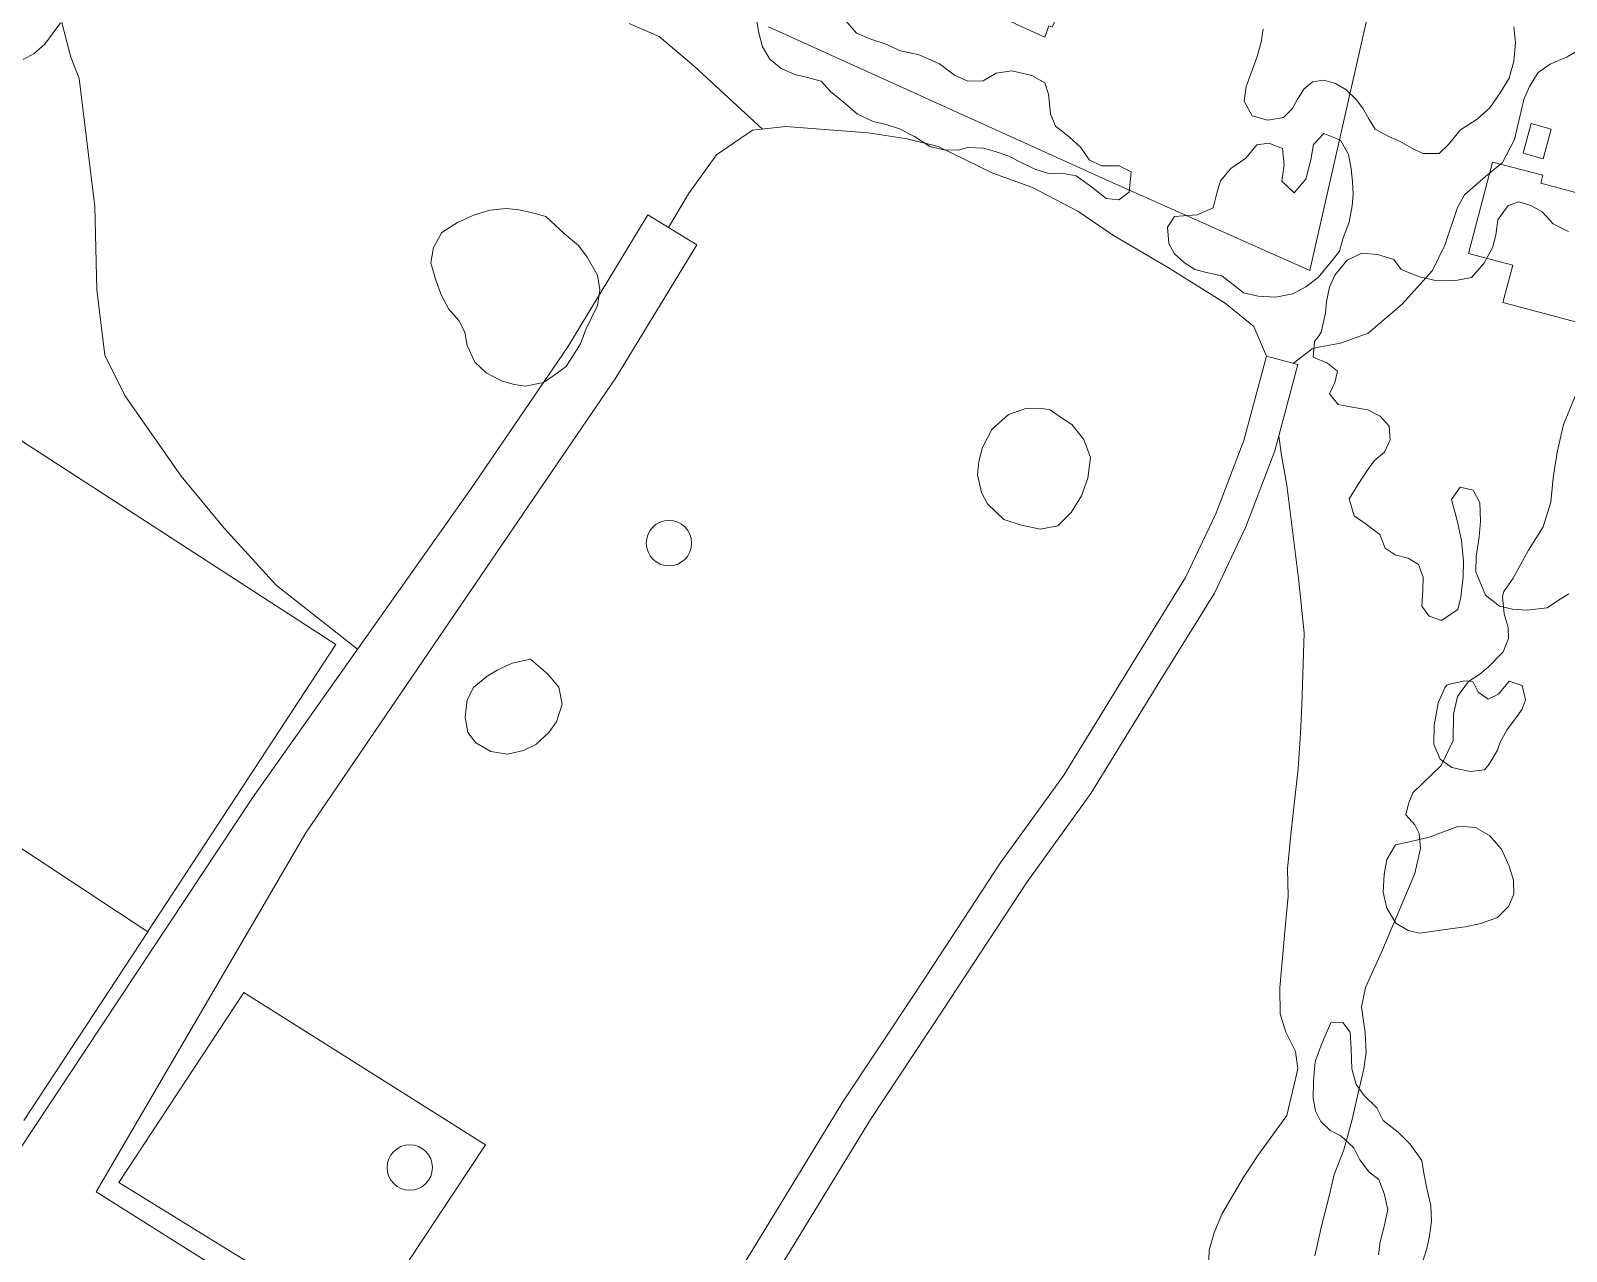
# Model space of a CAD drawing. Header units: metres. Extents: x 4652992 to 4879070, y 2074171 to 2309877.
# Drawn here: x 4653561.5 to 4653696.8, y 2306941.7 to 2307049.3 of the extents above; entities that cross this region are included whole.
import ezdxf

# ---------------------------------------------------------------- set-up
doc = ezdxf.new("R2010")
doc.units = ezdxf.units.M
doc.header["$MEASUREMENT"] = 0
doc.linetypes.add('DGN Style 3', pattern=[92.779933, 66.271381, -26.508552])
for name, color, linetype, lineweight in [('Level 1', 2, 'Continuous', 0), ('Level 14', 6, 'Continuous', 0), ('Level 20', 30, 'DGN Style 3', 0), ('Level 30', 5, 'Continuous', 0), ('Level 31', 38, 'Continuous', 0), ('Level 37', 3, 'Continuous', 0), ('Level 40', 1, 'Continuous', 0), ('Level 53', 5, 'Continuous', 0)]:
    doc.layers.add(name, color=color, linetype=linetype, lineweight=lineweight)

# ---------------------------------------------------------------- blocks, each defined once
blk = doc.blocks.new('TANQUE_1')
at = {"layer": 'Level 14'}
blk.add_circle((-0.000006, 0.000025, 0.000008), 2, dxfattribs=at)

msp = doc.modelspace()

# ---------------------------------------------------------------- linework, layer by layer
at = {"layer": 'Level 1'}
msp.add_polyline3d([(4653674.640208, 2306941.299131, 1403), (4653675.236472, 2306943.896771, 1402.58), (4653675.897354, 2306946.534554, 1402.58), (4653676.335425, 2306948.443024, 1402.16), (4653677.195316, 2306950.629751, 1402), (4653677.920815, 2306953.307678, 1402), (4653678.249368, 2306954.73903, 1402), (4653678.942981, 2306957.760774, 1401.58), (4653679.166637, 2306959.217866, 1401.58), (4653679.071824, 2306960.977096, 1401.58), (4653678.911549, 2306961.968404, 1401.58), (4653678.759667, 2306963.237647, 1401.58), (4653679.096615, 2306964.946934, 1401.58), (4653680.545077, 2306968.119454, 1401.58), (4653682.378315, 2306972.485534, 1401.16), (4653683.44662, 2306974.967348, 1401.16), (4653683.957703, 2306977.193897, 1401.16), (4653683.817991, 2306978.516153, 1401.16), (4653683.439525, 2306979.281004, 1401.16), (4653682.667191, 2306980.154477, 1401), (4653682.886227, 2306981.108712, 1401), (4653683.274778, 2306982.077352, 1401), (4653685.767599, 2306984.489625, 1400.58), (4653686.82751, 2306986.693504, 1400.58), (4653686.866552, 2306989.035878, 1400.16), (4653687.219443, 2306990.573256, 1400.16), (4653688.189553, 2306991.903188, 1400.16), (4653689.170986, 2306992.558355, 1400.16), (4653689.918286, 2306993.158973, 1400.16), (4653691.227427, 2306994.517714, 1400.16), (4653691.717102, 2306995.685536, 1400.16), (4653691.661724, 2306996.651106, 1400.16), (4653691.328158, 2306997.852931, 1400.16), (4653691.184671, 2306999.400109, 1400.16), (4653691.28202, 2306999.824213, 1400.16), (4653692.110726, 2307001.020845, 1400.16), (4653693.459253, 2307003.486535, 1400), (4653694.757071, 2307005.520041, 1400), (4653695.425501, 2307007.70798, 1400), (4653695.637834, 2307009.839837, 1400), (4653695.99157, 2307012.104994, 1400), (4653696.551328, 2307014.543594, 1400), (4653698.069027, 2307018.259113, 1399.58)], dxfattribs=at)
at = {"layer": 'Level 20', "linetype": 'Continuous'}
for points in [[(4653590.258669, 2306994.736933, 1416.298565), (4653583.081263, 2307000.383127, 1416.648565), (4653578.508381, 2307005.420146, 1416.623565), (4653574.722853, 2307009.990644, 1416.173565), (4653569.770361, 2307017.093821, 1415.373565), (4653568.003051, 2307020.650287, 1415.298565), (4653567.30481, 2307026.412176, 1414.948565), (4653567.123381, 2307033.774453, 1414.736065), (4653565.748297, 2307045.05423, 1414.136065), (4653565.004578, 2307046.922012, 1413.986065), (4653563.817153, 2307051.454964, 1413.011065), (4653563.211395, 2307052.09221, 1412.711065), (4653561.265503, 2307052.566337, 1412.386065)], [(4653625.971706, 2307040.590266, 1412.413464), (4653619.944798, 2307046.13737, 1412.525964), (4653616.863082, 2307048.734591, 1412.475964), (4653614.214073, 2307049.875784, 1412.388464)], [(4653700.899194, 2307049.310836, 1401.97778), (4653696.885474, 2307046.952532, 1401.22778), (4653695.370416, 2307046.309419, 1400.99028), (4653694.328023, 2307045.579144, 1400.85278), (4653693.554173, 2307044.347083, 1400.71528), (4653693.043231, 2307043.187843, 1400.74028), (4653692.240069, 2307039.669913, 1400.67778), (4653691.173516, 2307037.635222, 1400.70278), (4653689.664096, 2307036.417502, 1400.72778), (4653687.814997, 2307034.790689, 1400.79028), (4653687.206236, 2307033.682433, 1400.89028), (4653686.07925, 2307030.339203, 1401.36528), (4653685.012332, 2307028.107004, 1401.62778), (4653682.342859, 2307025.157085, 1402.19028), (4653679.321032, 2307022.597375, 1403.06528), (4653676.907121, 2307021.71704, 1403.44028), (4653674.972346, 2307021.356948, 1404.30278), (4653674.414667, 2307021.215703, 1404.54028), (4653672.759757, 2307019.939585, 1404.536352)], [(4653670.372159, 2307020.581694, 1404.546979), (4653669.272193, 2307023.192524, 1405.309479), (4653666.72432, 2307025.246286, 1405.996979), (4653661.657517, 2307028.409568, 1407.521979), (4653656.888543, 2307031.197117, 1408.384479), (4653653.762294, 2307033.364149, 1409.359479), (4653649.763177, 2307035.440512, 1410.009479), (4653646.263568, 2307036.706131, 1410.946979), (4653641.444026, 2307039.037396, 1411.484479), (4653638.718434, 2307039.728639, 1411.809479), (4653635.270033, 2307040.26511, 1412.034479), (4653628.006315, 2307040.820973, 1412.309479), (4653625.071365, 2307040.488176, 1412.459479), (4653621.902093, 2307038.310478, 1412.646979), (4653619.434006, 2307034.887024, 1413.309479), (4653617.666473, 2307031.912722, 1413.620347)], [(4653671.457758, 2307013.546607, 1404.896896), (4653671.688123, 2307011.807741, 1404.896896), (4653672.159751, 2307009.210087, 1404.746896), (4653673.223745, 2307000.730267, 1404.221896), (4653673.689414, 2306996.203085, 1404.084396), (4653673.480832, 2306989.826522, 1403.834396), (4653673.368224, 2306987.316112, 1403.834396), (4653673.174975, 2306984.218478, 1403.821896), (4653672.522731, 2306978.419015, 1403.771896), (4653672.23751, 2306975.398971, 1403.796896), (4653672.285091, 2306972.98744, 1403.809396), (4653672.022101, 2306970.182661, 1403.759396), (4653671.54247, 2306964.89283, 1403.884396), (4653671.594192, 2306962.618217, 1403.909396), (4653672.068801, 2306960.985327, 1404.009396), (4653672.93956, 2306959.283456, 1403.984396), (4653673.14014, 2306957.772535, 1403.921896), (4653672.161417, 2306953.65261, 1403.934396), (4653669.618434, 2306950.134673, 1404.171896), (4653668.311708, 2306948.16361, 1404.359396), (4653666.443409, 2306944.950164, 1404.746896), (4653665.765381, 2306943.322387, 1404.846896), (4653665.325566, 2306941.77447, 1404.834396), (4653665.29469, 2306940.926848, 1404.821896)]]:
    msp.add_polyline3d(points, dxfattribs=at)
at = {"layer": 'Level 30', "color": 1}
for points in [[(4653650.830337, 2307048.672183, 1410.189109), (4653642.011444, 2307052.74059, 1410.176609), (4653644.945748, 2307059.038818, 1410.151609), (4653636.627736, 2307062.931281, 1410.214109), (4653636.741965, 2307063.188314, 1410.551609), (4653633.13338, 2307064.851637, 1410.532859), (4653636.625506, 2307072.261969, 1410.476609), (4653640.187964, 2307070.69122, 1410.289109), (4653640.880162, 2307072.204634, 1410.070359), (4653658.056718, 2307064.064547, 1409.804734), (4653657.8852, 2307063.650153, 1409.804734), (4653658.146822, 2307063.545825, 1409.804734), (4653657.12261, 2307061.255654, 1409.860984), (4653657.628459, 2307061.0308, 1409.857859), (4653656.599698, 2307058.925501, 1409.857859), (4653655.98988, 2307059.230036, 1411.004734), (4653655.315584, 2307057.739758, 1409.907859), (4653655.921527, 2307057.477001, 1409.907859), (4653652.58883, 2307050.342708, 1409.857859), (4653651.970752, 2307050.642777, 1410.601609), (4653651.478315, 2307049.554986, 1410.439109), (4653651.196706, 2307049.691629, 1410.439109), (4653650.830337, 2307048.672183, 1410.189109)], [(4653705.870875, 2307040.998164, 1400.942602), (4653701.034548, 2307022.692726, 1400.942602), (4653691.212015, 2307025.287856, 1400.955102), (4653692.084425, 2307028.589918, 1403.292602), (4653688.164218, 2307029.625643, 1403.130102), (4653690.292663, 2307037.681782, 1403.205102), (4653694.729307, 2307036.509614, 1403.692602), (4653694.543672, 2307035.806988, 1403.567602), (4653699.248486, 2307034.563968, 1401.061352), (4653701.269593, 2307042.213831, 1400.855102), (4653705.870875, 2307040.998164, 1400.942602)]]:
    msp.add_polyline3d(points, dxfattribs=at)
at = {"layer": 'Level 31'}
msp.add_3dface([(4653695.473803, 2307040.585049, 1402.373852), (4653694.769386, 2307037.970896, 1402.373852), (4653692.99808, 2307038.448197, 1402.326977), (4653693.702496, 2307041.062349, 1402.326977)], dxfattribs=at)
at = {"layer": 'Level 37'}
for points in [[(4653626.494915, 2307049.586755, 1413.311388), (4653656.513369, 2307035.992966, 1410.661388), (4653674.207354, 2307028.109478, 1409.361388), (4653679.674427, 2307052.352832, 1407.811388), (4653683.358384, 2307065.277593, 1406.311388), (4653677.234055, 2307064.696111, 1406.711388), (4653673.10556, 2307064.500868, 1407.211388), (4653667.025462, 2307065.268748, 1407.386388), (4653662.265172, 2307067.022111, 1408.636388), (4653650.305139, 2307071.992449, 1408.961388)], [(4653571.778509, 2306969.85984, 1420.124532), (4653588.348594, 2306995.170678, 1418.799532), (4653558.046441, 2307014.775536, 1417.499532), (4653546.153334, 2307022.801501, 1414.949532), (4653540.23358, 2307027.951806, 1411.124532), (4653535.157234, 2307021.848772, 1412.712032), (4653530.017111, 2307013.458369, 1412.749532), (4653525.007212, 2307002.177478, 1409.981256)], [(4653549.273735, 2306960.662912, 1420.38125), (4653526.321924, 2306975.893401, 1419.1625), (4653511.71421, 2306983.223781, 1412.3), (4653498.329446, 2306990.80107, 1406.325), (4653504.369879, 2307000.61351, 1404.2875), (4653508.960042, 2307005.859264, 1402.175), (4653512.733963, 2307011.086494, 1401.825), (4653517.959177, 2307007.835558, 1405.3875), (4653531.499058, 2306996.965899, 1414.2125), (4653540.129111, 2306990.883285, 1418.65), (4653553.119719, 2306982.11738, 1419.3625), (4653571.789964, 2306969.852316, 1420.125), (4653560.844537, 2306953.212479, 1421.3125)]]:
    msp.add_polyline3d(points, dxfattribs=at)
msp.add_3dface([(4653590.612559, 2306934.563376, 1421.728854), (4653569.233117, 2306947.757654, 1421.491354), (4653580.25246, 2306964.496995, 1420.416354), (4653601.551279, 2306951.076022, 1420.091354)], dxfattribs=at)
at = {"layer": 'Level 40', "color": 3}
for points in [[(4653564.073861, 2307049.938733, 1416.9875), (4653563.43535, 2307049.068774, 1416.9625), (4653562.707447, 2307048.05679, 1416.975), (4653561.759461, 2307047.258758, 1417), (4653560.790391, 2307046.709533, 1416.975)], [(4653633.295809, 2307050.128167, 1411.577293), (4653634.23116, 2307049.032331, 1411.664793), (4653635.516867, 2307048.50283, 1411.864793), (4653636.775448, 2307048.088494, 1411.989793), (4653638.126029, 2307047.488944, 1412.189793), (4653639.774017, 2307047.115724, 1412.527293), (4653641.542599, 2307046.333194, 1412.439793), (4653642.879449, 2307045.329824, 1412.327293), (4653644.056489, 2307044.799578, 1412.127293), (4653645.392204, 2307044.827947, 1411.827293), (4653646.559122, 2307045.52163, 1411.427293), (4653647.931116, 2307045.704048, 1411.302293), (4653649.681726, 2307045.305897, 1411.139793), (4653650.828533, 2307044.647278, 1410.964793), (4653651.167764, 2307043.66912, 1410.864793), (4653651.351259, 2307041.914484, 1410.789793), (4653651.774972, 2307040.834371, 1410.889793), (4653652.995638, 2307039.913515, 1411.052293), (4653654.018578, 2307038.959263, 1411.114793), (4653654.736593, 2307037.861939, 1411.152293), (4653655.836666, 2307037.350392, 1411.277293), (4653657.38367, 2307037.354574, 1411.464793), (4653658.452042, 2307036.823585, 1411.589793), (4653658.271785, 2307035.021601, 1411.714793), (4653657.353904, 2307034.348847, 1411.752293), (4653656.240101, 2307034.456573, 1411.814793), (4653654.966654, 2307035.498828, 1411.814793), (4653653.592056, 2307036.457081, 1411.827293), (4653652.322851, 2307036.711135, 1411.939793), (4653651.172769, 2307036.664812, 1412.064793), (4653649.959452, 2307037.041008, 1412.202293), (4653648.743195, 2307037.635069, 1412.414793), (4653647.68087, 2307038.191732, 1412.627293), (4653646.447943, 2307038.599836, 1412.914793), (4653645.433822, 2307038.900495, 1413.264793), (4653643.981923, 2307038.95464, 1413.764793), (4653643.224188, 2307038.731568, 1414.389793), (4653641.926221, 2307038.748317, 1414.689793), (4653640.694764, 2307039.047488, 1415.139793), (4653639.359384, 2307039.941926, 1415.414793), (4653638.020896, 2307040.592825, 1415.602293), (4653636.864936, 2307040.98223, 1415.752293), (4653635.710445, 2307041.262703, 1415.877293), (4653634.340256, 2307041.89416, 1415.977293), (4653633.279568, 2307042.803295, 1415.989793), (4653631.960857, 2307043.88369, 1415.914793), (4653631.117505, 2307044.794313, 1415.702293), (4653629.923797, 2307045.138601, 1415.689793), (4653628.81457, 2307045.380934, 1415.577293), (4653627.611876, 2307045.917412, 1415.427293), (4653626.610015, 2307046.730824, 1415.352293), (4653625.949357, 2307047.841357, 1415.139793), (4653625.611763, 2307049.171986, 1414.902293), (4653625.381367, 2307050.612291, 1414.527293)], [(4653692.168784, 2307049.583113, 1416.377293), (4653692.313547, 2307048.218242, 1416.602293), (4653692.17521, 2307046.569284, 1416.789793), (4653691.772063, 2307045.066002, 1416.802293), (4653690.981569, 2307043.765268, 1416.927293), (4653690.050654, 2307042.444335, 1417.014793), (4653688.928323, 2307041.468367, 1417.152293), (4653687.459973, 2307040.522094, 1417.164793), (4653686.388636, 2307039.180963, 1417.227293), (4653685.588881, 2307038.425227, 1417.277293), (4653684.149298, 2307038.421787, 1417.277293), (4653683.17497, 2307038.902469, 1417.214793), (4653682.141429, 2307039.478932, 1417.139793), (4653681.109741, 2307039.946396, 1417.052293), (4653679.953664, 2307040.579733, 1416.502293), (4653679.420744, 2307041.441773, 1416.502293), (4653678.90571, 2307042.380884, 1416.202293), (4653678.297543, 2307043.152634, 1415.802293), (4653677.373168, 2307044.082531, 1415.389793), (4653676.462163, 2307044.602121, 1414.927293), (4653675.414441, 2307044.883513, 1414.389793), (4653674.431489, 2307044.742123, 1413.539793), (4653673.693205, 2307044.134296, 1412.677293), (4653673.100899, 2307043.219668, 1411.702293), (4653672.629277, 2307042.357166, 1411.327293), (4653671.886883, 2307041.614648, 1411.077293), (4653670.496442, 2307041.355045, 1410.864793), (4653669.120587, 2307041.743203, 1410.652293), (4653668.420099, 2307043.05297, 1410.427293), (4653668.583731, 2307044.343001, 1410.302293), (4653669.109414, 2307045.78941, 1410.202293), (4653669.54978, 2307046.985148, 1410.177293), (4653669.893309, 2307048.231523, 1410.164793), (4653670.07853, 2307049.380627, 1410.177293)], [(4653665.67513, 2307033.642123, 1410.327293), (4653666.000745, 2307034.929157, 1410.277293), (4653666.336023, 2307036.022569, 1410.202293), (4653667.217626, 2307037.119728, 1410.177293), (4653668.54595, 2307038.026263, 1410.164793), (4653669.522993, 2307039.182183, 1410.064793), (4653670.593986, 2307039.331568, 1410.027293), (4653671.77142, 2307038.881247, 1409.952293), (4653671.92434, 2307037.423175, 1409.852293), (4653671.729643, 2307035.995001, 1409.777293), (4653672.800983, 2307034.969343, 1409.727293), (4653673.841651, 2307036.164438, 1409.527293), (4653674.295016, 2307037.884919, 1409.114793), (4653674.523358, 2307039.222937, 1408.864793), (4653675.432611, 2307040.204073, 1408.364793), (4653676.901864, 2307039.600803, 1408.077293), (4653677.591445, 2307038.3401, 1407.952293), (4653677.843967, 2307037.0764, 1407.902293), (4653677.965569, 2307035.953841, 1407.889793), (4653678.00972, 2307034.850118, 1407.889793), (4653677.936776, 2307033.829525, 1407.902293), (4653677.658633, 2307032.394321, 1407.902293), (4653677.142138, 2307030.989765, 1407.902293), (4653676.820685, 2307029.838341, 1407.877293), (4653676.046514, 2307028.851675, 1407.852293), (4653674.918235, 2307027.513942, 1408.014793), (4653673.852246, 2307026.680225, 1408.202293), (4653672.699142, 2307026.058969, 1408.352293), (4653671.161108, 2307025.777256, 1408.564793), (4653669.649388, 2307025.844363, 1408.727293), (4653668.358527, 2307026.158323, 1408.877293), (4653667.570681, 2307026.75981, 1409.127293), (4653666.437549, 2307027.636549, 1409.652293), (4653665.192326, 2307027.912085, 1410.239793), (4653664.062365, 2307028.214237, 1410.539793), (4653663.159258, 2307028.789108, 1410.727293), (4653662.278302, 2307029.577189, 1410.927293), (4653661.75512, 2307030.496849, 1411.064793), (4653661.653834, 2307031.942363, 1410.814793), (4653662.255114, 2307032.889105, 1410.814793), (4653663.86044, 2307032.990504, 1410.814793), (4653664.251861, 2307033.031926, 1410.814793), (4653665.67513, 2307033.642123, 1410.327293)], [(4653608.480931, 2307031.385343, 1419.3625), (4653609.73874, 2307030.321449, 1419.3625), (4653610.494093, 2307029.298796, 1419.3625), (4653611.414761, 2307027.721863, 1419.3125), (4653611.620476, 2307026.427308, 1419.3125), (4653611.426956, 2307025.040636, 1419.3125), (4653610.385187, 2307022.912805, 1419.3125), (4653609.929997, 2307021.670486, 1419.3125), (4653608.645406, 2307019.655965, 1419.3125), (4653607.473842, 2307018.804763, 1419.3125), (4653606.641816, 2307018.249721, 1419.3125), (4653605.057147, 2307017.932243, 1419.4125), (4653604.064304, 2307018.065958, 1419.4625), (4653602.954784, 2307018.390501, 1419.4625), (4653601.611908, 2307019.096698, 1419.3875), (4653600.596482, 2307020.047872, 1419.3625), (4653599.917972, 2307021.512365, 1419.3625), (4653599.713015, 2307022.699053, 1419.3625), (4653599.199428, 2307023.717763, 1419.625), (4653598.304996, 2307024.721159, 1420), (4653597.669103, 2307025.905235, 1420.0875), (4653597.150965, 2307027.358478, 1420.1), (4653596.734779, 2307028.786863, 1420.1), (4653596.948512, 2307030.142899, 1420.05), (4653597.696284, 2307031.477044, 1419.9125), (4653599.090936, 2307032.355589, 1419.825), (4653600.57053, 2307033.023864, 1419.7125), (4653601.932369, 2307033.422973, 1419.625), (4653603.373081, 2307033.586213, 1419.525), (4653604.479993, 2307033.478803, 1419.5125), (4653605.582039, 2307033.23718, 1419.525), (4653606.869775, 2307032.869043, 1419.425), (4653608.480931, 2307031.385343, 1419.3625)], [(4653675.582409, 2307024.369005, 1409.714793), (4653675.654524, 2307025.390876, 1409.577293), (4653675.921609, 2307026.666198, 1409.364793), (4653676.411244, 2307027.723257, 1409.252293), (4653677.475571, 2307029.023442, 1409.127293), (4653678.790032, 2307029.633653, 1409.039793), (4653680.155798, 2307029.520202, 1409.002293), (4653681.610857, 2307029.084142, 1408.927293), (4653682.256529, 2307028.215878, 1408.927293), (4653683.779087, 2307027.599279, 1409.077293), (4653685.381291, 2307027.20948, 1409.289793), (4653687.053302, 2307027.240347, 1409.414793), (4653688.451077, 2307027.502051, 1409.439793), (4653689.52929, 2307028.744153, 1409.452293), (4653690.283513, 2307030.119784, 1409.389793), (4653690.598233, 2307031.246751, 1409.164793), (4653690.773905, 2307032.599018, 1408.802293), (4653691.665246, 2307033.85923, 1408.364793), (4653692.611751, 2307034.176017, 1408.139793), (4653693.679181, 2307033.834264, 1408.239793), (4653694.672943, 2307033.291609, 1408.527293), (4653695.630648, 2307032.238018, 1409.177293), (4653697.000085, 2307031.549259, 1409.602293)], [(4653697.026531, 2306999.623759, 1415.877293), (4653696.015143, 2306998.998154, 1415.602293), (4653695.118383, 2306998.399115, 1415.577293), (4653693.280119, 2306998.193147, 1415.502293), (4653692.05038, 2306998.274911, 1415.427293), (4653690.919241, 2306998.550682, 1415.277293), (4653689.672582, 2306999.50875, 1414.977293), (4653688.814378, 2307001.573017, 1414.652293), (4653688.847975, 2307002.905417, 1414.614793), (4653689.105717, 2307004.620901, 1414.414793), (4653689.240484, 2307006.038066, 1414.264793), (4653689.172876, 2307007.641376, 1414.064793), (4653688.587514, 2307008.769045, 1413.889793), (4653687.446744, 2307009.019871, 1413.439793), (4653686.683045, 2307007.947589, 1413.277293), (4653687.185152, 2307006.101528, 1413.277293), (4653687.564252, 2307004.312823, 1413.277293), (4653687.744964, 2307002.490418, 1413.277293), (4653687.705418, 2307001.13211, 1413.277293), (4653687.507203, 2306999.320033, 1413.277293), (4653687.231546, 2306998.238175, 1413.264793), (4653685.785372, 2306997.277601, 1413.152293), (4653684.72593, 2306997.645389, 1413.014793), (4653684.061235, 2306998.546173, 1412.914793), (4653684.158313, 2306999.91781, 1412.764793), (4653684.182006, 2307001.088471, 1412.702293), (4653683.757342, 2307002.204312, 1412.639793), (4653682.854609, 2307002.780117, 1412.577293), (4653681.719788, 2307003.05685, 1412.564793), (4653680.823004, 2307003.658564, 1412.514793), (4653680.364605, 2307004.864708, 1412.377293), (4653679.063068, 2307005.838714, 1412.152293), (4653678.100809, 2307006.511112, 1412.127293), (4653677.650318, 2307007.988918, 1412.027293), (4653678.423922, 2307009.222939, 1411.777293), (4653679.261006, 2307010.496197, 1411.389793), (4653679.867998, 2307011.360462, 1411.202293), (4653680.772587, 2307012.097438, 1411.039793), (4653681.272423, 2307013.206705, 1410.802293), (4653681.192951, 2307014.402523, 1410.489793), (4653680.3874, 2307015.282938, 1410.214793), (4653679.292229, 2307015.850952, 1409.977293), (4653677.92728, 2307016.074368, 1409.777293), (4653676.677395, 2307016.324443, 1409.677293), (4653675.935325, 2307017.244096, 1409.527293), (4653676.411365, 2307018.24973, 1409.452293), (4653676.643384, 2307019.260153, 1409.514793), (4653675.738656, 2307019.94588, 1409.577293), (4653674.50263, 2307020.493525, 1409.614793), (4653674.599708, 2307021.865162, 1409.502293), (4653675.020245, 2307022.391869, 1409.439793), (4653675.194801, 2307022.67761, 1409.427293), (4653675.582409, 2307024.369005, 1409.714793)], [(4653652.21201, 2307015.197456, 1412.878854), (4653653.227696, 2307014.540694, 1412.803854), (4653654.279145, 2307013.220438, 1412.728854), (4653654.860681, 2307011.632747, 1412.641354), (4653654.625957, 2307009.807461, 1412.628854), (4653654.073264, 2307008.250641, 1412.628854), (4653653.166539, 2307006.807383, 1412.666354), (4653651.99328, 2307005.620057, 1412.728854), (4653650.428552, 2307005.319323, 1412.791354), (4653648.673758, 2307005.719689, 1412.878854), (4653647.231909, 2307006.1802, 1412.903854), (4653645.782677, 2307007.542832, 1412.916354), (4653645.254936, 2307008.544482, 1412.903854), (4653644.910867, 2307010.101585, 1412.878854), (4653645.021038, 2307011.275163, 1412.866354), (4653645.341286, 2307012.533958, 1412.816354), (4653646.169185, 2307014.105557, 1412.728854), (4653647.647704, 2307015.43675, 1412.653854), (4653649.240812, 2307015.976109, 1412.628854), (4653650.753117, 2307015.934946, 1412.591354), (4653651.299193, 2307015.829148, 1412.591354), (4653652.21201, 2307015.197456, 1412.878854)], [(4653607.028742, 2306992.556547, 1420.5125), (4653607.995898, 2306991.396579, 1420.3875), (4653608.292793, 2306989.911496, 1420.3125), (4653607.789383, 2306988.350393, 1420.3125), (4653607.13272, 2306987.397187, 1420.3), (4653605.993951, 2306986.344513, 1420.3), (4653604.899915, 2306985.824179, 1420.2875), (4653603.473042, 2306985.493854, 1420.2875), (4653602.020447, 2306985.740256, 1420.2875), (4653600.689103, 2306986.500294, 1420.2875), (4653599.985583, 2306987.405675, 1420.275), (4653599.766462, 2306988.763094, 1420.225), (4653599.933485, 2306990.270601, 1420.175), (4653600.492931, 2306991.383388, 1420.125), (4653601.696093, 2306992.365995, 1420.1125), (4653602.573955, 2306992.884841, 1420.1125), (4653603.882909, 2306993.515625, 1420.0875), (4653605.506512, 2306993.879354, 1420.075), (4653607.028742, 2306992.556547, 1420.5125)], [(4653689.022474, 2306990.967651, 1403.397802), (4653689.921282, 2306990.333287, 1403.997802), (4653690.820049, 2306990.777413, 1404.072802), (4653691.770833, 2306991.927817, 1404.110302), (4653692.917848, 2306991.537008, 1404.110302), (4653693.206148, 2306990.277489, 1404.172802), (4653692.909921, 2306989.464947, 1404.272802), (4653692.309429, 2306988.643771, 1404.422802), (4653691.588839, 2306987.658361, 1404.547802), (4653690.980351, 2306986.562606, 1404.735302), (4653690.734164, 2306985.848453, 1404.785302), (4653690.011582, 2306984.614649, 1404.822802), (4653689.593236, 2306984.108471, 1404.822802), (4653688.326137, 2306983.97555, 1404.722802), (4653686.700707, 2306984.317308, 1404.497802), (4653685.689797, 2306985.062016, 1404.172802), (4653685.135264, 2306986.358917, 1403.885302), (4653685.143205, 2306988.071482, 1403.660302), (4653685.255279, 2306988.68013, 1403.597802), (4653685.509448, 2306990.028359, 1403.497802), (4653686.125933, 2306991.398694, 1403.410302), (4653686.278059, 2306991.582758, 1403.385302), (4653686.658386, 2306991.683424, 1403.347802), (4653687.845411, 2306991.94652, 1403.272802), (4653688.546024, 2306991.885985, 1403.222802), (4653689.022474, 2306990.967651, 1403.397802)], [(4653687.331456, 2306979.15798, 1409.147802), (4653688.784728, 2306979.024196, 1409.160302), (4653690.027838, 2306978.333379, 1409.122802), (4653691.072795, 2306977.137902, 1409.085302), (4653691.773463, 2306975.639382, 1409.047802), (4653692.145836, 2306974.386979, 1408.985302), (4653692.167902, 2306973.164843, 1408.947802), (4653691.695533, 2306972.06349, 1408.872802), (4653690.734732, 2306971.109105, 1408.810302), (4653689.267474, 2306970.582626, 1408.735302), (4653687.880276, 2306970.285469, 1408.672802), (4653686.575145, 2306970.106532, 1408.447802), (4653685.296037, 2306969.921237, 1408.397802), (4653683.906834, 2306969.735183, 1408.372802), (4653682.859912, 2306969.963275, 1408.135302), (4653681.766935, 2306970.589764, 1407.985302), (4653680.972192, 2306971.917692, 1407.772802), (4653680.667871, 2306973.347044, 1407.685302), (4653680.749883, 2306974.903248, 1407.610302), (4653680.992044, 2306976.199103, 1407.610302), (4653681.758662, 2306977.50511, 1407.647802), (4653683.20391, 2306977.815739, 1408.147802), (4653684.629139, 2306978.158912, 1408.485302), (4653687.331456, 2306979.15798, 1409.147802)], [(4653684.142432, 2306940.822566, 1408.060302), (4653684.506946, 2306941.929202, 1408.060302), (4653684.734835, 2306943.041468, 1407.947802), (4653684.920664, 2306944.330891, 1407.760302), (4653684.851386, 2306945.710563, 1407.535302), (4653684.506933, 2306947.213206, 1407.285302), (4653684.236704, 2306948.558631, 1407.022802), (4653684.054718, 2306949.687783, 1406.747802), (4653683.035113, 2306951.133188, 1406.347802), (4653681.977022, 2306952.170855, 1405.972802), (4653680.671798, 2306953.213388, 1405.672802), (4653680.100004, 2306954.326705, 1405.422802), (4653678.995731, 2306955.403486, 1405.210302), (4653678.283189, 2306956.384389, 1405.085302), (4653677.908498, 2306957.75538, 1404.872802), (4653677.845542, 2306959.522852, 1404.785302), (4653677.742176, 2306960.994299, 1404.797802), (4653677.109906, 2306961.844313, 1404.935302), (4653676.030926, 2306961.830292, 1404.997802), (4653675.431099, 2306960.419713, 1405.035302), (4653675.169396, 2306959.760692, 1405.047802), (4653674.704269, 2306958.456196, 1405.072802), (4653674.625649, 2306958.113902, 1405.072802), (4653674.507996, 2306956.640929, 1405.122802)], [(4653674.507996, 2306956.640929, 1405.122802), (4653674.474736, 2306955.175112, 1405.060302), (4653674.688885, 2306954.065898, 1404.947802), (4653675.16034, 2306953.116191, 1404.860302), (4653675.973494, 2306952.333147, 1404.810302), (4653676.937568, 2306951.846892, 1404.760302), (4653678.074004, 2306950.79005, 1404.735302), (4653678.605662, 2306949.742177, 1404.885302), (4653679.430638, 2306948.650324, 1405.310302), (4653680.280078, 2306948.025262, 1405.635302), (4653680.737239, 2306946.773138, 1406.197802), (4653681.073719, 2306945.355878, 1406.672802), (4653680.735047, 2306943.881379, 1406.847802), (4653680.39445, 2306942.518594, 1406.972802), (4653680.244907, 2306941.387153, 1407.110302)]]:
    msp.add_polyline3d(points, dxfattribs=at)
at = {"layer": 'Level 53', "color": 212}
for points in [[(4653557.433219, 2306946.068412, 1420.418724), (4653580.995528, 2306981.635233, 1417.234952), (4653600.285773, 2307008.919174, 1415.284952), (4653608.788126, 2307021.395772, 1414.534952), (4653615.847243, 2307033.017714, 1413.609952)], [(4653567.242207, 2306946.91139, 1420.05962), (4653585.718689, 2306978.554237, 1417.25962), (4653604.46038, 2307006.07531, 1415.30962), (4653613.036732, 2307018.660495, 1414.55962), (4653620.164486, 2307030.39544, 1413.63462), (4653615.847243, 2307033.017714, 1413.609952)], [(4653607.245413, 2306922.442788, 1419.270122), (4653609.71735, 2306921.202698, 1418.709329), (4653612.411032, 2306920.74419, 1418.170583), (4653617.440623, 2306928.394074, 1416.459479), (4653624.398247, 2306940.6853, 1414.559479), (4653633.04879, 2306954.848911, 1411.796979), (4653639.385088, 2306964.415704, 1409.884479), (4653646.905889, 2306975.886935, 1408.346979), (4653652.513279, 2306983.640426, 1407.171979), (4653658.52835, 2306993.445576, 1406.259479), (4653663.251388, 2307001.058451, 1405.684479), (4653665.917102, 2307006.672307, 1405.446979), (4653668.367255, 2307013.126711, 1404.984479), (4653670.372159, 2307020.581694, 1404.546979)], [(4653620.311146, 2306927.628068, 1416.353482), (4653626.877049, 2306939.227285, 1414.54712), (4653635.475208, 2306953.305129, 1411.78462), (4653641.786079, 2306962.83353, 1409.87212), (4653649.27444, 2306974.255282, 1408.33462), (4653654.90718, 2306982.043825, 1407.15962), (4653660.975541, 2306991.935841, 1406.24712), (4653665.779718, 2306999.679503, 1405.67212), (4653668.564232, 2307005.543545, 1405.43462), (4653671.106601, 2307012.240873, 1404.97212), (4653673.148907, 2307019.834929, 1404.53462), (4653670.372159, 2307020.581694, 1404.546979)], [(4653567.242207, 2306946.91139, 1420.05962), (4653577.313997, 2306940.574311, 1420.29712), (4653591.913401, 2306931.627721, 1420.17212), (4653601.395769, 2306925.479353, 1419.621407), (4653607.245413, 2306922.442788, 1419.270122)]]:
    msp.add_polyline3d(points, dxfattribs=at)

# ---------------------------------------------------------------- block references
at = {"layer": 'Level 14'}
for p in [(4653617.71375, 2307004.09515, 1415.69065), (4653594.87015, 2306949.06755, 1419.78435)]:
    msp.add_blockref('TANQUE_1', p, dxfattribs=at)

doc.saveas('drawing.dxf')
